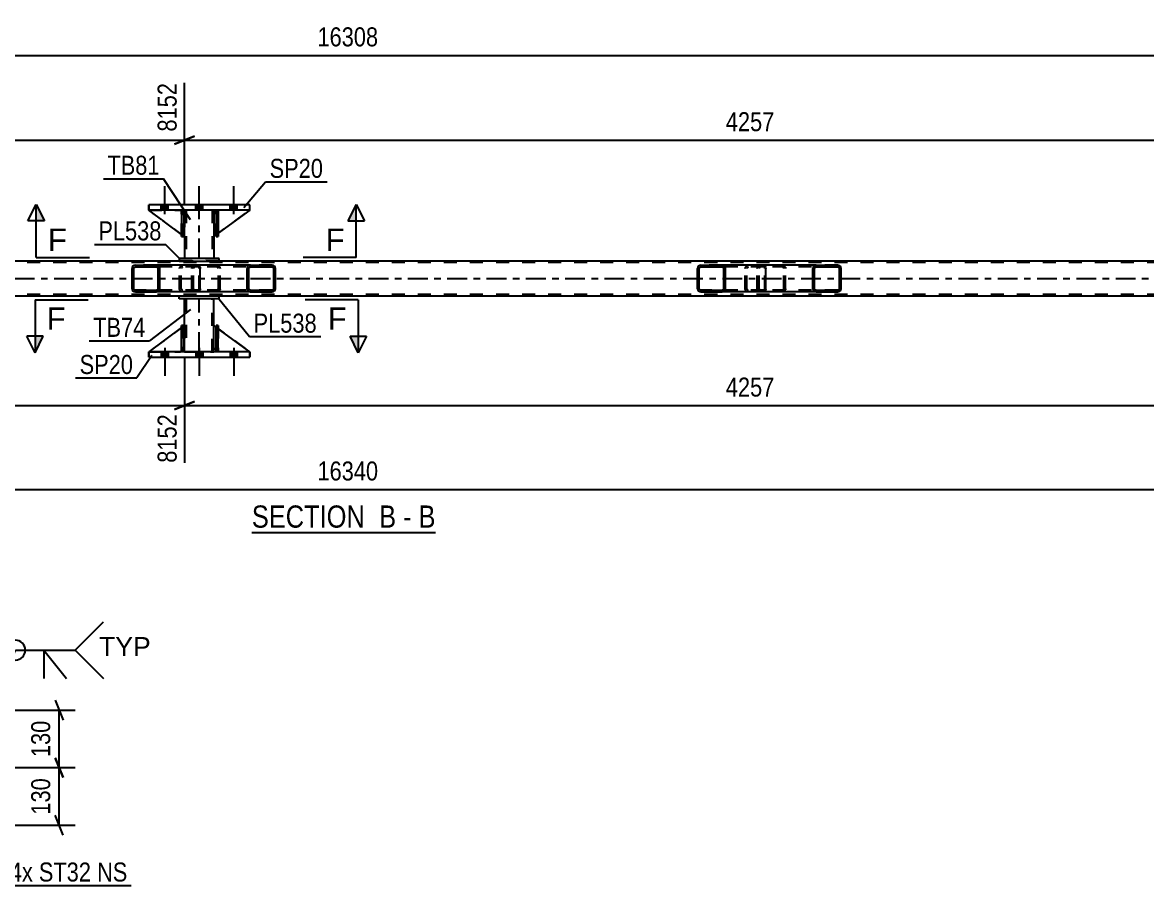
# Model space of a CAD drawing. Header units: millimetres. Extents: x 0 to 841, y 0 to 594.
# Drawn here: x 343.8 to 513, y 165.6 to 295.5 of the extents above; entities that cross this region are included whole.
import ezdxf

# ---------------------------------------------------------------- set-up
doc = ezdxf.new("R2010")
doc.units = ezdxf.units.MM
doc.linetypes.add('DXK_LINE_DOT2', pattern=[3.9198, 1.9599, -1.9599])
doc.linetypes.add('DXK_LINE_DOT3', pattern=[5.9187, 2.979, -0.9799, 0.9799, -0.9799])
doc.styles.add('Arial', font='ARIAL.TTF', dxfattribs={"height": 0.2})
doc.styles.add('Arial Narrow', font='ARIALN.TTF', dxfattribs={"height": 0.2})

# ---------------------------------------------------------------- blocks, each defined once
blk = doc.blocks.new('Unknown-318893670-12 - 2723')
at = {"color": 6, "linetype": 'Continuous'}
blk.add_line((378.36, 218.75), (406.01, 218.75), dxfattribs=at)
at = {"color": 0, "linetype": 'Continuous'}
for points in [[(396.47, 219.5), (396.47, 223), (378.36, 223), (378.36, 219.5)], [(400.08, 219.5), (400.08, 223), (397.52, 223), (397.52, 219.5)], [(402.4, 219.5), (402.4, 223), (401.13, 223), (401.13, 219.5)], [(406.01, 219.5), (406.01, 223), (403.45, 223), (403.45, 219.5)]]:
    blk.add_wipeout(points, dxfattribs=at)
at = {"color": 7, "linetype": 'Continuous', "style": 'Arial Narrow'}
for s, p in [('SECTION ', (378.36, 219.5)), ('B', (397.52, 219.5)), ('B', (403.45, 219.5)), ('-', (401.13, 219.5))]:
    blk.add_text(s, height=3.34, dxfattribs=at).set_placement(p)
blk = doc.blocks.new('Part-318893670-2726 - 2723')
at = {"color": 7, "linetype": 'DXK_LINE_DOT2'}
for p, q in [((368.11, 249.95), (367.79, 249.95)), ((367.79, 246.55), (367.79, 249.95)), ((367.79, 245.95), (367.79, 249.95)), ((368.11, 249.95), (368.11, 246.55)), ((368.11, 245.95), (368.11, 249.95)), ((368.11, 246.55), (367.79, 246.55)), ((367.79, 245.95), (367.79, 246.55)), ((368.11, 245.95), (367.79, 245.95)), ((368.11, 246.55), (368.11, 245.95)), ((368.11, 245.95), (368.11, 245.95))]:
    blk.add_line(p, q, dxfattribs=at)
blk = doc.blocks.new('Part-318893670-2725 - 2723')
at = {"color": 7, "linetype": 'DXK_LINE_DOT2'}
for p, q in [((373.31, 249.95), (372.99, 249.95)), ((372.99, 246.55), (372.99, 249.95)), ((372.99, 245.95), (372.99, 249.95)), ((373.31, 249.95), (373.31, 246.55)), ((373.31, 245.95), (373.31, 249.95)), ((373.31, 246.55), (372.99, 246.55)), ((372.99, 245.95), (372.99, 246.55)), ((373.31, 245.95), (372.99, 245.95)), ((373.31, 246.55), (373.31, 245.95)), ((373.31, 245.95), (373.31, 245.95))]:
    blk.add_line(p, q, dxfattribs=at)
blk = doc.blocks.new('Part-318893670-2727 - 2723')
at = {"color": 2, "linetype": 'Continuous'}
for p, q in [((372.99, 245.95), (372.99, 249.95)), ((372.99, 249.95), (373.31, 249.95)), ((373.31, 245.95), (373.31, 249.95)), ((372.99, 245.95), (372.99, 245.95)), ((373.31, 245.95), (372.99, 245.95))]:
    blk.add_line(p, q, dxfattribs=at)
at = {"color": 7, "linetype": 'DXK_LINE_DOT2'}
for p, q in [((372.99, 249.95), (372.99, 246.55)), ((373.31, 246.55), (373.31, 249.95)), ((372.99, 246.55), (372.99, 245.95)), ((372.99, 246.55), (373.31, 246.55)), ((373.31, 245.95), (373.31, 246.55)), ((373.31, 245.95), (373.31, 245.95))]:
    blk.add_line(p, q, dxfattribs=at)
blk = doc.blocks.new('Part-318893670-2728 - 2723')
at = {"color": 2, "linetype": 'Continuous'}
for p, q in [((367.79, 245.95), (367.79, 249.95)), ((367.79, 249.95), (368.11, 249.95)), ((368.11, 245.95), (368.11, 249.95)), ((367.79, 245.95), (367.79, 245.95)), ((368.11, 245.95), (367.79, 245.95))]:
    blk.add_line(p, q, dxfattribs=at)
at = {"color": 7, "linetype": 'DXK_LINE_DOT2'}
for p, q in [((367.79, 249.95), (367.79, 246.55)), ((368.11, 246.55), (368.11, 249.95)), ((367.79, 246.55), (367.79, 245.95)), ((367.79, 246.55), (368.11, 246.55)), ((368.11, 245.95), (368.11, 246.55)), ((368.11, 245.95), (368.11, 245.95))]:
    blk.add_line(p, q, dxfattribs=at)
blk = doc.blocks.new('Part-318893670-2793 - 2723')
at = {"color": 2, "linetype": 'Continuous'}
for p, q in [((373.44, 254.35), (367.44, 254.35)), ((367.44, 253.95), (367.44, 254.35)), ((373.44, 253.95), (367.44, 253.95)), ((373.44, 253.95), (373.44, 254.35))]:
    blk.add_line(p, q, dxfattribs=at)
blk = doc.blocks.new('Part-318893670-2729 - 2723')
at = {"color": 7, "linetype": 'DXK_LINE_DOT2'}
for p, q in [((368.24, 249.95), (362.84, 245.95)), ((368.24, 246.55), (368.24, 249.95)), ((368.24, 249.95), (368.24, 246.55)), ((362.84, 245.95), (367.64, 245.95)), ((367.64, 245.95), (368.24, 246.55)), ((368.24, 246.55), (367.64, 245.95)), ((368.24, 246.55), (368.24, 246.55))]:
    blk.add_line(p, q, dxfattribs=at)
blk = doc.blocks.new('Part-318893670-2730 - 2723')
at = {"color": 2, "linetype": 'Continuous'}
for p, q in [((367.79, 249.62), (362.84, 245.95)), ((368.24, 249.95), (368.11, 249.86)), ((368.24, 246.55), (368.24, 249.95)), ((367.79, 246.1), (367.64, 245.95)), ((368.24, 246.55), (368.11, 246.42)), ((368.24, 246.55), (368.24, 246.55))]:
    blk.add_line(p, q, dxfattribs=at)
at = {"color": 7, "linetype": 'DXK_LINE_DOT2'}
for p, q in [((368.11, 249.86), (367.79, 249.62)), ((368.24, 246.55), (368.24, 249.95)), ((362.84, 245.95), (367.64, 245.95)), ((368.24, 246.55), (367.64, 245.95)), ((368.11, 246.42), (367.79, 246.1))]:
    blk.add_line(p, q, dxfattribs=at)
blk = doc.blocks.new('Part-318893670-2732 - 2723')
at = {"color": 7, "linetype": 'DXK_LINE_DOT2'}
for p, q in [((372.64, 246.55), (372.64, 249.95)), ((372.64, 249.95), (378.04, 245.95)), ((373.24, 245.95), (372.64, 246.55)), ((378.04, 245.95), (373.24, 245.95))]:
    blk.add_line(p, q, dxfattribs=at)
blk = doc.blocks.new('Part-318893670-2733 - 2723')
at = {"color": 2, "linetype": 'Continuous'}
for p, q in [((372.64, 246.55), (372.64, 249.95)), ((372.99, 249.69), (372.64, 249.95)), ((378.04, 245.95), (373.31, 249.45)), ((372.99, 246.2), (372.64, 246.55))]:
    blk.add_line(p, q, dxfattribs=at)
at = {"color": 7, "linetype": 'DXK_LINE_DOT2'}
for p, q in [((373.31, 249.45), (372.99, 249.69)), ((373.24, 245.95), (372.99, 246.2)), ((378.04, 245.95), (373.24, 245.95)), ((378.04, 245.95), (378.04, 245.95)), ((378.04, 245.95), (378.04, 245.95))]:
    blk.add_line(p, q, dxfattribs=at)
blk = doc.blocks.new('Part-318893670-2798 - 2723')
at = {"color": 2, "linetype": 'Continuous'}
for p, q in [((368.24, 249.95), (368.24, 253.95)), ((372.64, 249.95), (372.64, 253.95)), ((368.24, 245.95), (368.24, 246.55)), ((372.64, 245.95), (372.64, 246.55))]:
    blk.add_line(p, q, dxfattribs=at)
at = {"color": 7, "linetype": 'DXK_LINE_DOT2'}
for p, q in [((372.64, 253.95), (368.24, 253.95)), ((368.48, 253.95), (368.48, 245.95)), ((372.4, 245.95), (372.4, 253.95)), ((368.24, 246.55), (368.24, 249.95)), ((372.64, 246.55), (372.64, 249.95)), ((368.24, 245.95), (372.64, 245.95))]:
    blk.add_line(p, q, dxfattribs=at)
at = {"color": 7, "linetype": 'DXK_LINE_DOT3'}
blk.add_line((370.44, 245.95), (370.44, 253.95), dxfattribs=at)
blk = doc.blocks.new('Part-318893670-2803 - 2723')
at = {"color": 2, "linetype": 'Continuous'}
for p, q in [((378.04, 268.11), (362.84, 268.11)), ((362.84, 267.31), (362.84, 268.11)), ((378.04, 267.31), (378.04, 268.11)), ((378.04, 267.31), (362.84, 267.31))]:
    blk.add_line(p, q, dxfattribs=at)
at = {"color": 7, "linetype": 'DXK_LINE_DOT2'}
for p, q in [((362.84, 268.11), (362.84, 267.31)), ((378.04, 267.31), (378.04, 268.11))]:
    blk.add_line(p, q, dxfattribs=at)
blk = doc.blocks.new('Part-318893670-2808 - 2723')
at = {"color": 2, "linetype": 'Continuous'}
for p, q in [((362.84, 245.15), (362.84, 245.95)), ((378.04, 245.95), (362.84, 245.95)), ((378.04, 245.15), (378.04, 245.95)), ((362.84, 245.15), (378.04, 245.15))]:
    blk.add_line(p, q, dxfattribs=at)
at = {"color": 7, "linetype": 'DXK_LINE_DOT2'}
for p, q in [((362.84, 245.95), (362.84, 245.15)), ((378.04, 245.95), (378.04, 245.15))]:
    blk.add_line(p, q, dxfattribs=at)
blk = doc.blocks.new('Part-318893670-2754 - 2723')
at = {"color": 2, "linetype": 'Continuous'}
for p, q in [((373.31, 267.31), (372.99, 267.31)), ((372.99, 267.31), (372.99, 263.31)), ((373.31, 267.31), (373.31, 267.31)), ((373.31, 267.31), (373.31, 263.31)), ((373.31, 263.31), (372.99, 263.31))]:
    blk.add_line(p, q, dxfattribs=at)
at = {"color": 7, "linetype": 'DXK_LINE_DOT2'}
for p, q in [((372.99, 266.71), (372.99, 267.31)), ((373.31, 266.71), (372.99, 266.71)), ((372.99, 266.71), (372.99, 263.31)), ((373.31, 266.71), (373.31, 267.31)), ((373.31, 267.31), (373.31, 267.31)), ((373.31, 263.31), (373.31, 266.71))]:
    blk.add_line(p, q, dxfattribs=at)
blk = doc.blocks.new('Part-318893670-2755 - 2723')
at = {"color": 2, "linetype": 'Continuous'}
for p, q in [((368.11, 267.31), (367.79, 267.31)), ((367.79, 267.31), (367.79, 263.31)), ((368.11, 267.31), (368.11, 267.31)), ((368.11, 267.31), (368.11, 263.31)), ((368.11, 263.31), (367.79, 263.31))]:
    blk.add_line(p, q, dxfattribs=at)
at = {"color": 7, "linetype": 'DXK_LINE_DOT2'}
for p, q in [((367.79, 266.71), (367.79, 267.31)), ((368.11, 266.71), (367.79, 266.71)), ((367.79, 266.71), (367.79, 263.31)), ((368.11, 266.71), (368.11, 267.31)), ((368.11, 267.31), (368.11, 267.31)), ((368.11, 263.31), (368.11, 266.71))]:
    blk.add_line(p, q, dxfattribs=at)
blk = doc.blocks.new('Part-318893670-2756 - 2723')
at = {"color": 7, "linetype": 'DXK_LINE_DOT2'}
for p, q in [((368.24, 263.31), (362.84, 267.31)), ((362.84, 267.31), (367.64, 267.31)), ((367.64, 267.31), (368.24, 266.71)), ((368.24, 266.71), (367.64, 267.31)), ((368.24, 266.71), (368.24, 263.31)), ((368.24, 266.71), (368.24, 266.71)), ((368.24, 266.71), (368.24, 263.31))]:
    blk.add_line(p, q, dxfattribs=at)
blk = doc.blocks.new('Part-318893670-2757 - 2723')
at = {"color": 2, "linetype": 'Continuous'}
for p, q in [((367.79, 263.64), (362.84, 267.31)), ((367.79, 267.16), (367.64, 267.31)), ((368.24, 266.71), (368.11, 266.84)), ((368.24, 266.71), (368.24, 266.71)), ((368.24, 263.31), (368.24, 266.71)), ((368.11, 263.4), (368.24, 263.31)), ((368.24, 263.31), (368.24, 263.31))]:
    blk.add_line(p, q, dxfattribs=at)
at = {"color": 7, "linetype": 'DXK_LINE_DOT2'}
for p, q in [((367.64, 267.31), (362.84, 267.31)), ((367.64, 267.31), (368.24, 266.71)), ((368.11, 266.84), (367.79, 267.16)), ((368.24, 266.71), (368.24, 263.31)), ((368.11, 263.4), (367.79, 263.64))]:
    blk.add_line(p, q, dxfattribs=at)
blk = doc.blocks.new('Part-318893670-2758 - 2723')
at = {"color": 7, "linetype": 'DXK_LINE_DOT2'}
for p, q in [((373.24, 267.31), (372.64, 266.71)), ((372.64, 263.31), (378.04, 267.31)), ((372.64, 266.71), (372.64, 263.31)), ((378.04, 267.31), (373.24, 267.31))]:
    blk.add_line(p, q, dxfattribs=at)
blk = doc.blocks.new('Part-318893670-2759 - 2723')
at = {"color": 2, "linetype": 'Continuous'}
for p, q in [((372.99, 267.06), (372.64, 266.71)), ((372.64, 266.71), (372.64, 263.31)), ((378.04, 267.31), (373.31, 263.81)), ((372.99, 263.57), (372.64, 263.31))]:
    blk.add_line(p, q, dxfattribs=at)
at = {"color": 7, "linetype": 'DXK_LINE_DOT2'}
for p, q in [((373.24, 267.31), (372.99, 267.06)), ((378.04, 267.31), (373.24, 267.31)), ((373.31, 263.81), (372.99, 263.57))]:
    blk.add_line(p, q, dxfattribs=at)
blk = doc.blocks.new('Part-318893670-2778 - 2723')
at = {"linetype": 'Continuous'}
h = blk.add_hatch(dxfattribs=at)
h.set_pattern_fill('', scale=0.7, style=0, pattern_type=0)
h.set_pattern_definition([(45, (364.4768, 258.693), (-1.57154, 1.57154), [])])
h.paths.add_polyline_path([(364.52, 258.51), (364.48, 258.69), (364.37, 258.85), (364.2, 258.95), (364.01, 258.99), (360.83, 258.99), (360.64, 258.95), (360.47, 258.85), (360.36, 258.69), (360.33, 258.51), (360.33, 255.47), (360.36, 255.29), (360.47, 255.13), (360.64, 255.03), (360.83, 254.99), (364.01, 254.99), (364.2, 255.03), (364.37, 255.13), (364.48, 255.29), (364.52, 255.47)])
h.paths.add_polyline_path([(364.24, 255.38), (364.19, 255.3), (364.11, 255.25), (364.01, 255.23), (360.83, 255.23), (360.73, 255.25), (360.65, 255.3), (360.6, 255.38), (360.58, 255.47), (360.58, 258.51), (360.6, 258.6), (360.65, 258.68), (360.73, 258.73), (360.83, 258.75), (364.01, 258.75), (364.11, 258.73), (364.19, 258.68), (364.24, 258.6), (364.26, 258.51), (364.26, 255.47)])
at = {"color": 2, "linetype": 'Continuous'}
for p, q in [((360.83, 258.99), (360.64, 258.95)), ((360.83, 258.99), (364.01, 258.99)), ((370.31, 258.99), (364.01, 258.99)), ((364.2, 258.95), (364.01, 258.99)), ((370.31, 258.99), (370.42, 258.95)), ((370.42, 258.95), (370.5, 258.85)), ((360.36, 258.69), (360.33, 258.51)), ((360.33, 255.47), (360.33, 258.51)), ((360.58, 258.51), (360.6, 258.6)), ((360.58, 255.47), (360.58, 258.51)), ((360.6, 258.6), (360.65, 258.68)), ((360.65, 258.68), (360.73, 258.73)), ((360.73, 258.73), (360.83, 258.75)), ((360.83, 258.75), (364.01, 258.75)), ((364.01, 258.75), (364.11, 258.73)), ((364.11, 258.73), (364.19, 258.68)), ((364.19, 258.68), (364.24, 258.6)), ((364.24, 258.6), (364.26, 258.51)), ((364.26, 255.47), (364.26, 258.51)), ((364.52, 258.51), (364.48, 258.69)), ((364.52, 255.47), (364.52, 258.51)), ((370.5, 258.85), (370.56, 258.69)), ((370.56, 258.69), (370.58, 258.51)), ((370.58, 255.47), (370.58, 258.51)), ((360.33, 255.47), (360.36, 255.29)), ((360.6, 255.38), (360.58, 255.47)), ((360.65, 255.3), (360.6, 255.38)), ((360.64, 255.03), (360.83, 254.99)), ((360.73, 255.25), (360.65, 255.3)), ((360.83, 255.23), (360.73, 255.25)), ((360.83, 255.23), (364.01, 255.23)), ((360.83, 254.99), (364.01, 254.99)), ((364.11, 255.25), (364.01, 255.23)), ((364.01, 254.99), (364.2, 255.03)), ((370.31, 254.99), (364.01, 254.99)), ((364.19, 255.3), (364.11, 255.25)), ((364.24, 255.38), (364.19, 255.3)), ((364.26, 255.47), (364.24, 255.38)), ((364.48, 255.29), (364.52, 255.47)), ((370.42, 255.03), (370.31, 254.99)), ((370.5, 255.13), (370.42, 255.03)), ((370.56, 255.29), (370.5, 255.13)), ((370.58, 255.47), (370.56, 255.29))]:
    blk.add_line(p, q, dxfattribs=at)
at = {"color": 7, "linetype": 'DXK_LINE_DOT2'}
for p, q in [((364.01, 258.99), (360.83, 258.99)), ((367.79, 258.95), (367.98, 258.99)), ((369.32, 258.75), (369.32, 258.99)), ((370.31, 258.75), (360.83, 258.75)), ((367.48, 258.51), (367.51, 258.69)), ((367.48, 255.47), (367.48, 258.51)), ((367.75, 258.6), (367.73, 258.51)), ((367.73, 255.47), (367.73, 258.51)), ((367.8, 258.68), (367.75, 258.6)), ((367.88, 258.73), (367.8, 258.68)), ((367.98, 258.75), (367.88, 258.73)), ((370.36, 258.73), (370.31, 258.75)), ((370.41, 258.68), (370.36, 258.73)), ((370.44, 258.6), (370.41, 258.68)), ((370.45, 258.51), (370.44, 258.6)), ((370.45, 255.47), (370.45, 258.51)), ((370.31, 255.23), (360.83, 255.23)), ((364.01, 254.99), (360.83, 254.99)), ((367.51, 255.29), (367.48, 255.47)), ((367.73, 255.47), (367.75, 255.38)), ((367.75, 255.38), (367.8, 255.3)), ((367.98, 254.99), (367.79, 255.03)), ((367.8, 255.3), (367.82, 255.29)), ((367.82, 255.29), (367.88, 255.25)), ((367.88, 255.25), (367.98, 255.23)), ((369.32, 254.99), (369.32, 255.23)), ((370.31, 255.23), (370.36, 255.25)), ((370.36, 255.25), (370.41, 255.3)), ((370.41, 255.3), (370.44, 255.38)), ((370.44, 255.38), (370.45, 255.47))]:
    blk.add_line(p, q, dxfattribs=at)
at = {"color": 2, "linetype": 'Continuous'}
for centre, start, end in [((360.81, 258.49), 111.1941, 156.1506), ((364.03, 258.49), 23.8494, 68.8059), ((360.81, 255.48), 203.8494, 248.8059), ((364.03, 255.48), 291.1941, 336.1506)]:
    blk.add_arc(centre, 0.492, start, end, dxfattribs=at)
at = {"color": 7, "linetype": 'DXK_LINE_DOT2'}
for centre, start, end in [((367.96, 258.49), 111.1941, 156.1506), ((367.96, 255.48), 203.8494, 248.8059)]:
    blk.add_arc(centre, 0.492, start, end, dxfattribs=at)
blk = doc.blocks.new('Part-318893670-2779 - 2723')
at = {"linetype": 'Continuous'}
h = blk.add_hatch(dxfattribs=at)
h.set_pattern_fill('', scale=0.7, style=0, pattern_type=0)
h.set_pattern_definition([(45, (467.022, 258.693), (-1.57154, 1.57154), [])])
h.paths.add_polyline_path([(467.06, 258.51), (467.02, 258.69), (466.91, 258.85), (466.75, 258.95), (466.55, 258.99), (463.31, 258.99), (463.12, 258.95), (462.95, 258.85), (462.84, 258.69), (462.8, 258.51), (462.8, 255.47), (462.84, 255.29), (462.95, 255.13), (463.12, 255.03), (463.31, 254.99), (466.55, 254.99), (466.75, 255.03), (466.91, 255.13), (467.02, 255.29), (467.06, 255.47)])
h.paths.add_polyline_path([(466.79, 255.38), (466.73, 255.3), (466.65, 255.25), (466.55, 255.23), (463.31, 255.23), (463.22, 255.25), (463.13, 255.3), (463.08, 255.38), (463.06, 255.47), (463.06, 258.51), (463.08, 258.6), (463.13, 258.68), (463.22, 258.73), (463.31, 258.75), (466.55, 258.75), (466.65, 258.73), (466.73, 258.68), (466.79, 258.6), (466.81, 258.51), (466.81, 255.47)])
at = {"color": 7, "linetype": 'DXK_LINE_DOT2'}
for p, q in [((454.77, 258.95), (454.97, 258.99)), ((455.45, 258.99), (454.97, 258.99)), ((458.2, 258.99), (458.4, 258.95)), ((466.55, 258.99), (463.31, 258.99)), ((454.45, 258.51), (454.49, 258.69)), ((454.45, 255.47), (454.45, 258.51)), ((454.73, 258.6), (454.71, 258.51)), ((454.71, 255.47), (454.71, 258.51)), ((454.79, 258.68), (454.73, 258.6)), ((454.87, 258.73), (454.79, 258.68)), ((454.97, 258.75), (454.87, 258.73)), ((466.55, 258.75), (454.97, 258.75)), ((458.3, 258.73), (458.2, 258.75)), ((458.38, 258.68), (458.3, 258.73)), ((458.44, 258.6), (458.38, 258.68)), ((458.46, 258.51), (458.44, 258.6)), ((458.46, 255.47), (458.46, 258.51)), ((458.67, 258.69), (458.71, 258.51)), ((458.71, 255.47), (458.71, 258.51)), ((454.49, 255.29), (454.45, 255.47)), ((454.71, 255.47), (454.73, 255.38)), ((454.73, 255.38), (454.79, 255.3)), ((454.97, 254.99), (454.77, 255.03)), ((454.79, 255.3), (454.87, 255.25)), ((454.87, 255.25), (454.97, 255.23)), ((466.55, 255.23), (454.97, 255.23)), ((455.45, 254.99), (454.97, 254.99)), ((458.2, 255.23), (458.3, 255.25)), ((458.4, 255.03), (458.2, 254.99)), ((458.3, 255.25), (458.38, 255.3)), ((458.38, 255.3), (458.44, 255.38)), ((458.44, 255.38), (458.46, 255.47)), ((458.71, 255.47), (458.67, 255.29)), ((463.31, 254.99), (466.55, 254.99))]:
    blk.add_line(p, q, dxfattribs=at)
at = {"color": 2, "linetype": 'Continuous'}
for p, q in [((463.31, 258.99), (455.45, 258.99)), ((463.31, 258.99), (463.12, 258.95)), ((463.31, 258.99), (466.55, 258.99)), ((466.75, 258.95), (466.55, 258.99)), ((462.84, 258.69), (462.8, 258.51)), ((462.8, 255.47), (462.8, 258.51)), ((463.06, 258.51), (463.08, 258.6)), ((463.06, 255.47), (463.06, 258.51)), ((463.08, 258.6), (463.13, 258.68)), ((463.13, 258.68), (463.22, 258.73)), ((463.22, 258.73), (463.31, 258.75)), ((463.31, 258.75), (466.55, 258.75)), ((466.55, 258.75), (466.65, 258.73)), ((466.65, 258.73), (466.73, 258.68)), ((466.73, 258.68), (466.79, 258.6)), ((466.79, 258.6), (466.81, 258.51)), ((466.81, 255.47), (466.81, 258.51)), ((467.06, 258.51), (467.02, 258.69)), ((467.06, 255.47), (467.06, 258.51)), ((463.31, 254.99), (455.45, 254.99)), ((462.8, 255.47), (462.84, 255.29)), ((463.08, 255.38), (463.06, 255.47)), ((463.13, 255.3), (463.08, 255.38)), ((463.12, 255.03), (463.31, 254.99)), ((463.22, 255.25), (463.13, 255.3)), ((463.31, 255.23), (463.22, 255.25)), ((463.31, 255.23), (466.55, 255.23)), ((463.31, 254.99), (466.55, 254.99)), ((466.65, 255.25), (466.55, 255.23)), ((466.55, 254.99), (466.75, 255.03)), ((466.73, 255.3), (466.65, 255.25)), ((466.79, 255.38), (466.73, 255.3)), ((466.81, 255.47), (466.79, 255.38)), ((467.02, 255.29), (467.06, 255.47))]:
    blk.add_line(p, q, dxfattribs=at)
at = {"color": 7, "linetype": 'DXK_LINE_DOT2'}
for centre, start, end in [((454.95, 258.49), 110.7583, 155.68), ((458.22, 258.49), 24.32, 69.2417), ((454.95, 255.49), 204.32, 249.2417), ((458.22, 255.49), 290.7583, 335.68)]:
    blk.add_arc(centre, 0.496, start, end, dxfattribs=at)
at = {"color": 2, "linetype": 'Continuous'}
for centre, start, end in [((463.3, 258.49), 110.7583, 155.68), ((466.57, 258.49), 24.32, 69.2417), ((463.3, 255.49), 204.32, 249.2417), ((466.57, 255.49), 290.7583, 335.68)]:
    blk.add_arc(centre, 0.496, start, end, dxfattribs=at)
blk = doc.blocks.new('Part-318893670-2809 - 2723')
at = {"color": 7, "linetype": 'DXK_LINE_DOT2'}
for p, q in [((372.99, 266.71), (372.99, 267.31)), ((372.99, 267.31), (372.99, 267.31)), ((372.99, 267.31), (372.99, 263.31)), ((373.31, 267.31), (372.99, 267.31)), ((372.99, 263.31), (372.99, 266.71)), ((372.99, 266.71), (373.31, 266.71)), ((373.31, 266.71), (373.31, 267.31)), ((373.31, 263.31), (373.31, 267.31)), ((373.31, 266.71), (373.31, 263.31)), ((372.99, 263.31), (373.31, 263.31))]:
    blk.add_line(p, q, dxfattribs=at)
blk = doc.blocks.new('Part-318893670-2810 - 2723')
at = {"color": 7, "linetype": 'DXK_LINE_DOT2'}
for p, q in [((367.79, 266.71), (367.79, 267.31)), ((367.79, 267.31), (367.79, 267.31)), ((367.79, 267.31), (367.79, 263.31)), ((368.11, 267.31), (367.79, 267.31)), ((367.79, 263.31), (367.79, 266.71)), ((367.79, 266.71), (368.11, 266.71)), ((368.11, 266.71), (368.11, 267.31)), ((368.11, 263.31), (368.11, 267.31)), ((368.11, 266.71), (368.11, 263.31)), ((367.79, 263.31), (368.11, 263.31))]:
    blk.add_line(p, q, dxfattribs=at)
blk = doc.blocks.new('Bolt-318893670-2940 - 2723')
at = {"linetype": 'Continuous'}
for points in [[(364.72, 267.31), (365.76, 267.31), (365.76, 268.11), (364.72, 268.11)], [(364.72, 267.31), (365.76, 267.31), (365.76, 268.11), (364.72, 268.11)], [(364.72, 267.31), (365.76, 267.31), (365.76, 268.11), (364.72, 268.11)], [(369.92, 267.31), (370.96, 267.31), (370.96, 268.11), (369.92, 268.11)], [(369.92, 267.31), (370.96, 267.31), (370.96, 268.11), (369.92, 268.11)], [(375.12, 267.31), (376.16, 267.31), (376.16, 268.11), (375.12, 268.11)], [(375.12, 267.31), (376.16, 267.31), (376.16, 268.11), (375.12, 268.11)], [(375.12, 267.31), (376.16, 267.31), (376.16, 268.11), (375.12, 268.11)]]:
    blk.add_hatch(color=1, dxfattribs=at).paths.add_polyline_path(points)
at = {"color": 1, "linetype": 'Continuous'}
for p, q in [((365.24, 266.71), (365.24, 270.91)), ((365.24, 266.71), (365.24, 270.91)), ((365.24, 266.71), (365.24, 270.91)), ((370.44, 266.71), (370.44, 270.91)), ((370.44, 266.71), (370.44, 270.91)), ((375.64, 266.71), (375.64, 270.91)), ((375.64, 266.71), (375.64, 270.91)), ((375.64, 266.71), (375.64, 270.91)), ((364.72, 267.31), (364.72, 268.11)), ((364.72, 267.31), (364.72, 268.11)), ((364.72, 267.31), (364.72, 268.11)), ((365.76, 267.31), (365.76, 268.11)), ((365.76, 267.31), (365.76, 268.11)), ((365.76, 267.31), (365.76, 268.11)), ((369.92, 267.31), (369.92, 268.11)), ((369.92, 267.31), (369.92, 268.11)), ((370.96, 267.31), (370.96, 268.11)), ((370.96, 267.31), (370.96, 268.11)), ((375.12, 267.31), (375.12, 268.11)), ((375.12, 267.31), (375.12, 268.11)), ((375.12, 267.31), (375.12, 268.11)), ((376.16, 267.31), (376.16, 268.11)), ((376.16, 267.31), (376.16, 268.11)), ((376.16, 267.31), (376.16, 268.11))]:
    blk.add_line(p, q, dxfattribs=at)
blk = doc.blocks.new('Part-318893670-2816 - 2723')
at = {"color": 2, "linetype": 'Continuous'}
for p, q in [((368.24, 267.31), (368.24, 266.71)), ((372.64, 267.31), (372.64, 266.71)), ((368.24, 263.31), (368.24, 260.03)), ((372.64, 263.31), (372.64, 260.03))]:
    blk.add_line(p, q, dxfattribs=at)
at = {"color": 7, "linetype": 'DXK_LINE_DOT2'}
for p, q in [((372.64, 267.31), (368.24, 267.31)), ((368.24, 266.71), (368.24, 263.31)), ((368.48, 267.31), (368.48, 260.03)), ((372.4, 267.31), (372.4, 260.03)), ((372.64, 266.71), (372.64, 263.31)), ((372.64, 260.03), (368.24, 260.03))]:
    blk.add_line(p, q, dxfattribs=at)
at = {"color": 7, "linetype": 'DXK_LINE_DOT3'}
blk.add_line((370.44, 260.03), (370.44, 267.31), dxfattribs=at)
blk = doc.blocks.new('Part-318893670-2844 - 2723')
at = {"color": 2, "linetype": 'Continuous'}
for p, q in [((373.44, 260.03), (367.44, 260.03)), ((367.44, 260.03), (367.44, 259.63)), ((367.44, 259.63), (373.44, 259.63)), ((373.44, 259.63), (373.44, 260.03))]:
    blk.add_line(p, q, dxfattribs=at)
at = {"color": 7, "linetype": 'DXK_LINE_DOT2'}
for p, q in [((367.44, 260.03), (373.44, 260.03)), ((367.44, 259.63), (373.44, 259.63))]:
    blk.add_line(p, q, dxfattribs=at)
blk = doc.blocks.new('Part-318893670-2893 - 2723')
at = {"color": 7, "linetype": 'DXK_LINE_DOT2'}
for p, q in [((679.7, 259.39), (105.92, 259.39)), ((373.44, 259.63), (367.44, 259.63)), ((679.7, 254.59), (105.92, 254.59)), ((373.44, 254.35), (367.44, 254.35))]:
    blk.add_line(p, q, dxfattribs=at)
at = {"color": 2, "linetype": 'Continuous'}
for p, q in [((367.44, 259.63), (203.17, 259.63)), ((537.71, 259.63), (373.44, 259.63)), ((367.44, 254.35), (203.17, 254.35)), ((537.71, 254.35), (373.44, 254.35))]:
    blk.add_line(p, q, dxfattribs=at)
at = {"color": 7, "linetype": 'DXK_LINE_DOT3'}
blk.add_line((105.92, 256.99), (679.7, 256.99), dxfattribs=at)
blk = doc.blocks.new('Part-318893670-2894 - 2723')
at = {"linetype": 'Continuous'}
h = blk.add_hatch(dxfattribs=at)
h.set_pattern_fill('', scale=0.7, style=0, pattern_type=0)
h.set_pattern_definition([(45, (381.8878, 258.693), (-1.57154, 1.57154), [])])
h.paths.add_polyline_path([(381.93, 258.51), (381.89, 258.69), (381.78, 258.85), (381.61, 258.95), (381.42, 258.99), (378.18, 258.99), (377.99, 258.95), (377.82, 258.85), (377.71, 258.69), (377.67, 258.51), (377.67, 255.47), (377.71, 255.29), (377.82, 255.13), (377.99, 255.03), (378.18, 254.99), (381.42, 254.99), (381.61, 255.03), (381.78, 255.13), (381.89, 255.29), (381.93, 255.47)])
h.paths.add_polyline_path([(381.65, 255.38), (381.6, 255.3), (381.51, 255.25), (381.42, 255.23), (378.18, 255.23), (378.08, 255.25), (378, 255.3), (377.94, 255.38), (377.93, 255.47), (377.93, 258.51), (377.94, 258.6), (378, 258.68), (378.08, 258.73), (378.18, 258.75), (381.42, 258.75), (381.51, 258.73), (381.6, 258.68), (381.65, 258.6), (381.67, 258.51), (381.67, 255.47)])
at = {"color": 7, "linetype": 'DXK_LINE_DOT2'}
for p, q in [((369.64, 258.95), (369.83, 258.99)), ((370.31, 258.99), (369.83, 258.99)), ((373.07, 258.99), (373.26, 258.95)), ((381.42, 258.99), (378.18, 258.99)), ((369.32, 258.51), (369.36, 258.69)), ((369.32, 255.47), (369.32, 258.51)), ((369.6, 258.6), (369.58, 258.51)), ((369.58, 255.47), (369.58, 258.51)), ((369.65, 258.68), (369.6, 258.6)), ((369.73, 258.73), (369.65, 258.68)), ((369.83, 258.75), (369.73, 258.73)), ((381.42, 258.75), (369.83, 258.75)), ((373.16, 258.73), (373.07, 258.75)), ((373.25, 258.68), (373.16, 258.73)), ((373.3, 258.6), (373.25, 258.68)), ((373.32, 258.51), (373.3, 258.6)), ((373.32, 255.47), (373.32, 258.51)), ((373.54, 258.69), (373.58, 258.51)), ((373.58, 255.47), (373.58, 258.51)), ((369.36, 255.29), (369.32, 255.47)), ((369.58, 255.47), (369.6, 255.38)), ((369.6, 255.38), (369.65, 255.3)), ((369.83, 254.99), (369.64, 255.03)), ((369.65, 255.3), (369.73, 255.25)), ((369.73, 255.25), (369.83, 255.23)), ((381.42, 255.23), (369.83, 255.23)), ((370.31, 254.99), (369.83, 254.99)), ((373.07, 255.23), (373.16, 255.25)), ((373.26, 255.03), (373.07, 254.99)), ((373.16, 255.25), (373.25, 255.3)), ((373.25, 255.3), (373.3, 255.38)), ((373.3, 255.38), (373.32, 255.47)), ((373.58, 255.47), (373.54, 255.29)), ((381.42, 254.99), (378.18, 254.99))]:
    blk.add_line(p, q, dxfattribs=at)
at = {"color": 2, "linetype": 'Continuous'}
for p, q in [((378.18, 258.99), (370.31, 258.99)), ((378.18, 258.99), (377.99, 258.95)), ((378.18, 258.99), (381.42, 258.99)), ((381.61, 258.95), (381.42, 258.99)), ((377.71, 258.69), (377.67, 258.51)), ((377.67, 255.47), (377.67, 258.51)), ((377.93, 258.51), (377.94, 258.6)), ((377.93, 255.47), (377.93, 258.51)), ((377.94, 258.6), (378, 258.68)), ((378, 258.68), (378.08, 258.73)), ((378.08, 258.73), (378.18, 258.75)), ((378.18, 258.75), (381.42, 258.75)), ((381.42, 258.75), (381.51, 258.73)), ((381.51, 258.73), (381.6, 258.68)), ((381.6, 258.68), (381.65, 258.6)), ((381.65, 258.6), (381.67, 258.51)), ((381.67, 255.47), (381.67, 258.51)), ((381.93, 258.51), (381.89, 258.69)), ((381.93, 255.47), (381.93, 258.51)), ((378.18, 254.99), (370.31, 254.99)), ((377.67, 255.47), (377.71, 255.29)), ((377.94, 255.38), (377.93, 255.47)), ((378, 255.3), (377.94, 255.38)), ((377.99, 255.03), (378.18, 254.99)), ((378.08, 255.25), (378, 255.3)), ((378.18, 255.23), (378.08, 255.25)), ((378.18, 255.23), (381.42, 255.23)), ((378.18, 254.99), (381.42, 254.99)), ((381.51, 255.25), (381.42, 255.23)), ((381.42, 254.99), (381.61, 255.03)), ((381.6, 255.3), (381.51, 255.25)), ((381.65, 255.38), (381.6, 255.3)), ((381.67, 255.47), (381.65, 255.38)), ((381.89, 255.29), (381.93, 255.47))]:
    blk.add_line(p, q, dxfattribs=at)
at = {"color": 7, "linetype": 'DXK_LINE_DOT2'}
for centre, start, end in [((369.81, 258.49), 110.7583, 155.68), ((373.09, 258.49), 24.32, 69.2417), ((369.81, 255.49), 204.32, 249.2417), ((373.09, 255.49), 290.7583, 335.68)]:
    blk.add_arc(centre, 0.496, start, end, dxfattribs=at)
at = {"color": 2, "linetype": 'Continuous'}
for centre, start, end in [((378.16, 258.49), 110.7583, 155.68), ((381.44, 258.49), 24.32, 69.2417), ((378.16, 255.49), 204.32, 249.2417), ((381.44, 255.49), 290.7583, 335.68)]:
    blk.add_arc(centre, 0.496, start, end, dxfattribs=at)
blk = doc.blocks.new('Part-318893670-2895 - 2723')
at = {"linetype": 'Continuous'}
h = blk.add_hatch(dxfattribs=at)
h.set_pattern_fill('', scale=0.7, style=0, pattern_type=0)
h.set_pattern_definition([(45, (449.611, 258.693), (-1.57154, 1.57154), [])])
h.paths.add_polyline_path([(449.65, 258.51), (449.61, 258.69), (449.5, 258.85), (449.34, 258.95), (449.15, 258.99), (445.96, 258.99), (445.77, 258.95), (445.61, 258.85), (445.5, 258.69), (445.46, 258.51), (445.46, 255.47), (445.5, 255.29), (445.61, 255.13), (445.77, 255.03), (445.96, 254.99), (449.15, 254.99), (449.34, 255.03), (449.5, 255.13), (449.61, 255.29), (449.65, 255.47)])
h.paths.add_polyline_path([(449.38, 255.38), (449.32, 255.3), (449.24, 255.25), (449.15, 255.23), (445.96, 255.23), (445.87, 255.25), (445.78, 255.3), (445.73, 255.38), (445.71, 255.47), (445.71, 258.51), (445.73, 258.6), (445.78, 258.68), (445.87, 258.73), (445.96, 258.75), (449.15, 258.75), (449.24, 258.73), (449.32, 258.68), (449.38, 258.6), (449.4, 258.51), (449.4, 255.47)])
at = {"color": 2, "linetype": 'Continuous'}
for p, q in [((445.96, 258.99), (445.77, 258.95)), ((445.96, 258.99), (449.15, 258.99)), ((455.45, 258.99), (449.15, 258.99)), ((449.34, 258.95), (449.15, 258.99)), ((455.45, 258.99), (455.55, 258.95)), ((455.55, 258.95), (455.64, 258.85)), ((445.5, 258.69), (445.46, 258.51)), ((445.46, 255.47), (445.46, 258.51)), ((445.71, 258.51), (445.73, 258.6)), ((445.71, 255.47), (445.71, 258.51)), ((445.73, 258.6), (445.78, 258.68)), ((445.78, 258.68), (445.87, 258.73)), ((445.87, 258.73), (445.96, 258.75)), ((445.96, 258.75), (449.15, 258.75)), ((449.15, 258.75), (449.24, 258.73)), ((449.24, 258.73), (449.32, 258.68)), ((449.32, 258.68), (449.38, 258.6)), ((449.38, 258.6), (449.4, 258.51)), ((449.4, 255.47), (449.4, 258.51)), ((449.65, 258.51), (449.61, 258.69)), ((449.65, 255.47), (449.65, 258.51)), ((455.64, 258.85), (455.7, 258.69)), ((455.7, 258.69), (455.72, 258.51)), ((455.72, 255.47), (455.72, 258.51)), ((445.46, 255.47), (445.5, 255.29)), ((445.73, 255.38), (445.71, 255.47)), ((445.78, 255.3), (445.73, 255.38)), ((445.77, 255.03), (445.96, 254.99)), ((445.87, 255.25), (445.78, 255.3)), ((445.96, 255.23), (445.87, 255.25)), ((445.96, 255.23), (449.15, 255.23)), ((445.96, 254.99), (449.15, 254.99)), ((449.24, 255.25), (449.15, 255.23)), ((449.15, 254.99), (449.34, 255.03)), ((455.45, 254.99), (449.15, 254.99)), ((449.32, 255.3), (449.24, 255.25)), ((449.38, 255.38), (449.32, 255.3)), ((449.4, 255.47), (449.38, 255.38)), ((449.61, 255.29), (449.65, 255.47)), ((455.55, 255.03), (455.45, 254.99)), ((455.64, 255.13), (455.55, 255.03)), ((455.7, 255.29), (455.64, 255.13)), ((455.72, 255.47), (455.7, 255.29))]:
    blk.add_line(p, q, dxfattribs=at)
at = {"color": 7, "linetype": 'DXK_LINE_DOT2'}
for p, q in [((449.15, 258.99), (445.96, 258.99)), ((452.92, 258.95), (453.11, 258.99)), ((454.45, 258.75), (454.45, 258.99)), ((455.45, 258.75), (445.96, 258.75)), ((452.61, 258.51), (452.65, 258.69)), ((452.61, 255.47), (452.61, 258.51)), ((452.88, 258.6), (452.86, 258.51)), ((452.86, 255.47), (452.86, 258.51)), ((452.93, 258.68), (452.88, 258.6)), ((452.93, 258.68), (452.96, 258.69)), ((452.96, 258.69), (453.02, 258.73)), ((453.02, 258.73), (453.11, 258.75)), ((455.5, 258.73), (455.45, 258.75)), ((455.54, 258.68), (455.5, 258.73)), ((455.57, 258.6), (455.54, 258.68)), ((455.58, 258.51), (455.57, 258.6)), ((455.58, 255.47), (455.58, 258.51)), ((455.45, 255.23), (445.96, 255.23)), ((449.15, 254.99), (445.96, 254.99)), ((452.65, 255.29), (452.61, 255.47)), ((452.86, 255.47), (452.88, 255.38)), ((452.88, 255.38), (452.93, 255.3)), ((453.11, 254.99), (452.92, 255.03)), ((452.93, 255.3), (453.02, 255.25)), ((453.02, 255.25), (453.11, 255.23)), ((454.45, 254.99), (454.45, 255.23)), ((455.45, 255.23), (455.5, 255.25)), ((455.5, 255.25), (455.54, 255.3)), ((455.54, 255.3), (455.57, 255.38)), ((455.57, 255.38), (455.58, 255.47))]:
    blk.add_line(p, q, dxfattribs=at)
at = {"color": 2, "linetype": 'Continuous'}
for centre, start, end in [((445.95, 258.49), 111.1941, 156.1506), ((449.16, 258.49), 23.8494, 68.8059), ((445.95, 255.48), 203.8494, 248.8059), ((449.16, 255.48), 291.1941, 336.1506)]:
    blk.add_arc(centre, 0.492, start, end, dxfattribs=at)
at = {"color": 7, "linetype": 'DXK_LINE_DOT2'}
for centre, start, end in [((453.1, 258.49), 111.1941, 156.1506), ((453.1, 255.48), 203.8494, 248.8059)]:
    blk.add_arc(centre, 0.492, start, end, dxfattribs=at)
blk = doc.blocks.new('Bolt-318893670-2939 - 2723')
at = {"linetype": 'Continuous'}
for points in [[(365.76, 245.95), (364.72, 245.95), (364.72, 245.15), (365.76, 245.15)], [(365.76, 245.95), (364.72, 245.95), (364.72, 245.15), (365.76, 245.15)], [(365.76, 245.95), (364.72, 245.95), (364.72, 245.15), (365.76, 245.15)], [(370.96, 245.95), (369.92, 245.95), (369.92, 245.15), (370.96, 245.15)], [(370.96, 245.95), (369.92, 245.95), (369.92, 245.15), (370.96, 245.15)], [(376.16, 245.95), (375.12, 245.95), (375.12, 245.15), (376.16, 245.15)], [(376.16, 245.95), (375.12, 245.95), (375.12, 245.15), (376.16, 245.15)], [(376.16, 245.95), (375.12, 245.95), (375.12, 245.15), (376.16, 245.15)]]:
    blk.add_hatch(color=1, dxfattribs=at).paths.add_polyline_path(points)
at = {"color": 1, "linetype": 'Continuous'}
for p, q in [((364.72, 245.95), (364.72, 245.15)), ((364.72, 245.95), (364.72, 245.15)), ((364.72, 245.95), (364.72, 245.15)), ((365.24, 246.55), (365.24, 242.35)), ((365.24, 246.55), (365.24, 242.35)), ((365.24, 246.55), (365.24, 242.35)), ((365.76, 245.95), (365.76, 245.15)), ((365.76, 245.95), (365.76, 245.15)), ((365.76, 245.95), (365.76, 245.15)), ((369.92, 245.95), (369.92, 245.15)), ((369.92, 245.95), (369.92, 245.15)), ((370.44, 246.55), (370.44, 242.35)), ((370.44, 246.55), (370.44, 242.35)), ((370.96, 245.95), (370.96, 245.15)), ((370.96, 245.95), (370.96, 245.15)), ((375.12, 245.95), (375.12, 245.15)), ((375.12, 245.95), (375.12, 245.15)), ((375.12, 245.95), (375.12, 245.15)), ((375.64, 246.55), (375.64, 242.35)), ((375.64, 246.55), (375.64, 242.35)), ((375.64, 246.55), (375.64, 242.35)), ((376.16, 245.95), (376.16, 245.15)), ((376.16, 245.95), (376.16, 245.15)), ((376.16, 245.95), (376.16, 245.15))]:
    blk.add_line(p, q, dxfattribs=at)
blk = doc.blocks.new('StraightDimension-318893670-3024 - 2723')
at = {"color": 7, "linetype": 'Continuous'}
blk.add_line((97.3, 290.59), (688.32, 290.59), dxfattribs=at)
at = {"color": 0}
blk.add_wipeout([(397.98, 291.34), (397.98, 295.54), (387.64, 295.54), (387.64, 291.34)], dxfattribs=at)
at = {"color": 3, "style": 'Arial Narrow'}
blk.add_text('16308', height=2.863, dxfattribs=at).set_placement((388.24, 291.94))
blk = doc.blocks.new('StraightDimension-318893670-3045 - 2723')
at = {"color": 7, "linetype": 'Continuous'}
for p, q in [((368.24, 244.95), (368.24, 229.27)), ((197.97, 237.88), (368.24, 237.88)), ((366.74, 237.28), (369.74, 238.48))]:
    blk.add_line(p, q, dxfattribs=at)
at = {"color": 0, "linetype": 'Continuous'}
blk.add_wipeout([(367.64, 237.18), (363.44, 237.18), (363.44, 228.67), (367.64, 228.67)], dxfattribs=at)
at = {"color": 3, "linetype": 'Continuous', "style": 'Arial Narrow'}
blk.add_text('8152', height=2.863, rotation=90.0002, dxfattribs=at).set_placement((367.04, 229.27))
blk = doc.blocks.new('StraightDimension-318893670-3051 - 2723')
at = {"color": 7, "linetype": 'Continuous'}
for p, q in [((368.24, 244.95), (368.24, 229.27)), ((369.74, 238.48), (366.74, 237.28)), ((368.24, 237.88), (538.51, 237.88))]:
    blk.add_line(p, q, dxfattribs=at)
at = {"color": 0}
blk.add_wipeout([(457.63, 238.63), (457.63, 242.83), (449.11, 242.83), (449.11, 238.63)], dxfattribs=at)
at = {"color": 3, "style": 'Arial Narrow'}
blk.add_text('4257', height=2.863, dxfattribs=at).set_placement((449.71, 239.23))
blk = doc.blocks.new('StraightDimension-318893670-3147 - 2723')
at = {"color": 7, "linetype": 'Continuous'}
for p, q in [((368.24, 268.31), (368.24, 286.44)), ((197.97, 277.82), (368.24, 277.82)), ((366.74, 277.22), (369.74, 278.42))]:
    blk.add_line(p, q, dxfattribs=at)
at = {"color": 0, "linetype": 'Continuous'}
blk.add_wipeout([(367.64, 287.04), (363.44, 287.04), (363.44, 278.52), (367.64, 278.52)], dxfattribs=at)
at = {"color": 3, "linetype": 'Continuous', "style": 'Arial Narrow'}
blk.add_text('8152', height=2.863, rotation=90.0002, dxfattribs=at).set_placement((367.04, 279.12))
blk = doc.blocks.new('StraightDimension-318893670-3153 - 2723')
at = {"color": 7, "linetype": 'Continuous'}
for p, q in [((368.24, 268.31), (368.24, 286.44)), ((369.74, 278.42), (366.74, 277.22)), ((368.24, 277.82), (538.51, 277.82))]:
    blk.add_line(p, q, dxfattribs=at)
at = {"color": 0}
blk.add_wipeout([(457.63, 278.57), (457.63, 282.77), (449.11, 282.77), (449.11, 278.57)], dxfattribs=at)
at = {"color": 3, "style": 'Arial Narrow'}
blk.add_text('4257', height=2.863, dxfattribs=at).set_placement((449.71, 279.17))
blk = doc.blocks.new('StraightDimension-318893670-3170 - 2723')
at = {"color": 7, "linetype": 'Continuous'}
blk.add_line((96.66, 225.25), (688.96, 225.25), dxfattribs=at)
at = {"color": 0}
blk.add_wipeout([(397.98, 226), (397.98, 230.2), (387.64, 230.2), (387.64, 226)], dxfattribs=at)
at = {"color": 3, "style": 'Arial Narrow'}
blk.add_text('16340', height=2.863, dxfattribs=at).set_placement((388.24, 226.6))
blk = doc.blocks.new('StraightDimension-318893670-2612 - 2370')
at = {"color": 7, "linetype": 'Continuous'}
for p, q in [((348.76, 193.55), (349.96, 190.55)), ((338.54, 192.05), (351.76, 192.05)), ((349.36, 183.38), (349.36, 192.05)), ((349.96, 181.88), (348.76, 184.88)), ((333.54, 183.38), (351.76, 183.38))]:
    blk.add_line(p, q, dxfattribs=at)
at = {"color": 0}
blk.add_wipeout([(348.61, 191.06), (344.41, 191.06), (344.41, 184.37), (348.61, 184.37)], dxfattribs=at)
at = {"color": 3, "style": 'Arial Narrow'}
blk.add_text('130', height=2.863, rotation=90.0002, dxfattribs=at).set_placement((348.01, 184.97))
blk = doc.blocks.new('StraightDimension-318893670-2622 - 2370')
at = {"color": 7, "linetype": 'Continuous'}
for p, q in [((348.76, 184.88), (349.96, 181.88)), ((333.54, 183.38), (351.76, 183.38)), ((349.36, 174.71), (349.36, 183.38)), ((349.96, 173.21), (348.76, 176.21)), ((338.54, 174.71), (351.76, 174.71))]:
    blk.add_line(p, q, dxfattribs=at)
at = {"color": 0}
blk.add_wipeout([(348.61, 182.39), (344.41, 182.39), (344.41, 175.71), (348.61, 175.71)], dxfattribs=at)
at = {"color": 3, "style": 'Arial Narrow'}
blk.add_text('130', height=2.863, rotation=90.0002, dxfattribs=at).set_placement((348.01, 176.31))
blk = doc.blocks.new('Mark-318893670-2789 - 2723')
at = {"color": 0}
blk.add_wipeout([(388.13, 248.85), (388.13, 251.85), (378.63, 251.85), (378.63, 248.85)], dxfattribs=at)
blk.add_wipeout([(388.13, 248.85), (388.13, 251.85), (378.63, 251.85), (378.63, 248.85)], dxfattribs=at)
at = {"color": 30, "linetype": 'Continuous'}
for p, q in [((373.24, 254.14), (378.03, 248.25)), ((378.03, 248.25), (388.73, 248.25))]:
    blk.add_line(p, q, dxfattribs=at)
at = {"color": 3, "style": 'Arial Narrow'}
blk.add_text('PL538', height=2.863, dxfattribs=at).set_placement((378.63, 248.85))
blk = doc.blocks.new('Mark-318893670-2794 - 2723')
at = {"color": 0}
blk.add_wipeout([(362.34, 248.22), (362.34, 251.22), (354.48, 251.22), (354.48, 248.22)], dxfattribs=at)
blk.add_wipeout([(362.34, 248.22), (362.34, 251.22), (354.48, 251.22), (354.48, 248.22)], dxfattribs=at)
at = {"color": 30, "linetype": 'Continuous'}
for p in [(369.13, 252.34), (353.88, 247.62)]:
    blk.add_line(p, (362.94, 247.62), dxfattribs=at)
at = {"color": 3, "style": 'Arial Narrow'}
blk.add_text('TB74', height=2.863, dxfattribs=at).set_placement((354.48, 248.22))
blk = doc.blocks.new('Mark-318893670-2812 - 2723')
at = {"color": 0}
blk.add_wipeout([(364.48, 272.62), (364.48, 275.62), (356.62, 275.62), (356.62, 272.62)], dxfattribs=at)
blk.add_wipeout([(364.48, 272.62), (364.48, 275.62), (356.62, 275.62), (356.62, 272.62)], dxfattribs=at)
at = {"color": 30, "linetype": 'Continuous'}
for p in [(356.02, 272.02), (369.13, 265.84)]:
    blk.add_line(p, (365.08, 272.02), dxfattribs=at)
at = {"color": 3, "style": 'Arial Narrow'}
blk.add_text('TB81', height=2.863, dxfattribs=at).set_placement((356.62, 272.62))
blk = doc.blocks.new('Mark-318893670-2799 - 2723')
at = {"color": 0}
blk.add_wipeout([(389.08, 272.15), (389.08, 275.15), (381.04, 275.15), (381.04, 272.15)], dxfattribs=at)
blk.add_wipeout([(389.08, 272.15), (389.08, 275.15), (381.04, 275.15), (381.04, 272.15)], dxfattribs=at)
at = {"color": 30, "linetype": 'Continuous'}
for p, q in [((377.18, 267.71), (380.44, 271.55)), ((380.44, 271.55), (389.68, 271.55))]:
    blk.add_line(p, q, dxfattribs=at)
at = {"color": 3, "style": 'Arial Narrow'}
blk.add_text('SP20', height=2.863, dxfattribs=at).set_placement((381.04, 272.15))
blk = doc.blocks.new('Mark-318893670-2804 - 2723')
at = {"color": 0}
blk.add_wipeout([(360.47, 242.63), (360.47, 245.63), (352.44, 245.63), (352.44, 242.63)], dxfattribs=at)
blk.add_wipeout([(360.47, 242.63), (360.47, 245.63), (352.44, 245.63), (352.44, 242.63)], dxfattribs=at)
at = {"color": 30, "linetype": 'Continuous'}
for p in [(363.3, 245.4), (351.84, 242.03)]:
    blk.add_line(p, (361.07, 242.03), dxfattribs=at)
at = {"color": 3, "style": 'Arial Narrow'}
blk.add_text('SP20', height=2.863, dxfattribs=at).set_placement((352.44, 242.63))
blk = doc.blocks.new('Mark-318893670-2840 - 2723')
at = {"color": 0}
blk.add_wipeout([(364.77, 262.74), (364.77, 265.74), (355.26, 265.74), (355.26, 262.74)], dxfattribs=at)
blk.add_wipeout([(364.77, 262.74), (364.77, 265.74), (355.26, 265.74), (355.26, 262.74)], dxfattribs=at)
at = {"color": 30, "linetype": 'Continuous'}
for p in [(354.66, 262.14), (367.6, 259.84)]:
    blk.add_line(p, (365.37, 262.14), dxfattribs=at)
at = {"color": 3, "style": 'Arial Narrow'}
blk.add_text('PL538', height=2.863, dxfattribs=at).set_placement((355.26, 262.74))
blk = doc.blocks.new('SectionMark-318893670-3203 - 2723')
at = {"linetype": 'Continuous'}
for points in [[(345.72, 248.3), (346.97, 248.3), (345.72, 245.8)], [(393.14, 248.3), (394.39, 248.3), (394.39, 245.8)]]:
    blk.add_hatch(color=6, dxfattribs=at).paths.add_polyline_path(points)
at = {"color": 6, "linetype": 'Continuous'}
for p, q in [((345.72, 253.8), (353.72, 253.8)), ((345.72, 253.8), (345.72, 245.8)), ((394.39, 253.8), (386.39, 253.8)), ((394.39, 253.8), (394.39, 245.8)), ((345.72, 245.8), (344.47, 248.3)), ((346.97, 248.3), (344.47, 248.3)), ((345.72, 245.8), (346.97, 248.3)), ((393.14, 248.3), (395.64, 248.3)), ((394.39, 245.8), (393.14, 248.3)), ((395.64, 248.3), (394.39, 245.8))]:
    blk.add_line(p, q, dxfattribs=at)
at = {"color": 0, "linetype": 'Continuous'}
for points in [[(350.32, 249.3), (350.32, 252.8), (347.47, 252.8), (347.47, 249.3)], [(392.64, 249.3), (392.64, 252.8), (389.79, 252.8), (389.79, 249.3)]]:
    blk.add_wipeout(points, dxfattribs=at)
at = {"color": 3, "linetype": 'Continuous', "style": 'Arial'}
for p in [(347.47, 249.3), (389.79, 249.3)]:
    blk.add_text('F', height=3.34, dxfattribs=at).set_placement(p)
blk = doc.blocks.new('SectionMark-318893670-3207 - 2723')
at = {"linetype": 'Continuous'}
for points in [[(347.16, 265.66), (345.91, 265.66), (345.91, 268.16)], [(394.08, 265.66), (392.83, 265.66), (394.08, 268.16)]]:
    blk.add_hatch(color=6, dxfattribs=at).paths.add_polyline_path(points)
at = {"color": 6, "linetype": 'Continuous'}
for p, q in [((344.66, 265.66), (345.91, 268.16)), ((345.91, 260.16), (345.91, 268.16)), ((345.91, 268.16), (347.16, 265.66)), ((394.08, 268.16), (392.83, 265.66)), ((394.08, 260.16), (394.08, 268.16)), ((394.08, 268.16), (395.33, 265.66)), ((347.16, 265.66), (344.66, 265.66)), ((392.83, 265.66), (395.33, 265.66)), ((345.91, 260.16), (353.91, 260.16)), ((394.08, 260.16), (386.08, 260.16))]:
    blk.add_line(p, q, dxfattribs=at)
at = {"color": 0, "linetype": 'Continuous'}
for points in [[(350.51, 261.16), (350.51, 264.66), (347.66, 264.66), (347.66, 261.16)], [(392.33, 261.16), (392.33, 264.66), (389.48, 264.66), (389.48, 261.16)]]:
    blk.add_wipeout(points, dxfattribs=at)
at = {"color": 3, "linetype": 'Continuous', "style": 'Arial'}
for p in [(347.66, 261.16), (389.48, 261.16)]:
    blk.add_text('F', height=3.34, dxfattribs=at).set_placement(p)
blk = doc.blocks.new('MarkSet-318893670-2683 - 2370')
at = {"color": 0}
for points in [[(345.4, 166.24), (345.4, 169.24), (341.93, 169.24), (341.93, 166.24)], [(354.16, 166.24), (354.16, 169.24), (346.3, 169.24), (346.3, 166.24)], [(359.62, 166.24), (359.62, 169.24), (355.06, 169.24), (355.06, 166.24)]]:
    blk.add_wipeout(points, dxfattribs=at)
for points in [[(345.4, 166.24), (345.4, 169.24), (341.93, 169.24), (341.93, 166.24)], [(354.16, 166.24), (354.16, 169.24), (346.3, 169.24), (346.3, 166.24)], [(359.62, 166.24), (359.62, 169.24), (355.06, 169.24), (355.06, 166.24)]]:
    blk.add_wipeout(points, dxfattribs=at)
at = {"color": 30, "linetype": 'Continuous'}
for p, q in [((333.65, 173.32), (341.33, 165.64)), ((341.33, 165.64), (360.22, 165.64))]:
    blk.add_line(p, q, dxfattribs=at)
at = {"color": 3, "style": 'Arial Narrow'}
for s, p in [('4x', (341.93, 166.24)), ('ST32', (346.3, 166.24)), ('NS', (355.06, 166.24))]:
    blk.add_text(s, height=2.863, dxfattribs=at).set_placement(p)
blk = doc.blocks.new('WeldMark-318893670-2632 - 2370')
at = {"linetype": 'Continuous'}
for points in [[(334.27, 190.15), (331.74, 188.38), (333.14, 191.14)], [(338.93, 190.43), (337.04, 187.98), (337.55, 191.03)]]:
    blk.add_hatch(color=30, dxfattribs=at).paths.add_polyline_path(points)
at = {"color": 30, "linetype": 'Continuous'}
for p, q in [((331.74, 188.38), (342.76, 201.07)), ((337.04, 187.98), (342.76, 201.07)), ((342.76, 201.07), (351.76, 201.07))]:
    blk.add_line(p, q, dxfattribs=at)
at = {"color": 3, "linetype": 'Continuous'}
for q in [(350.47, 196.78), (347.04, 196.78)]:
    blk.add_line((347.04, 201.07), q, dxfattribs=at)
for start, end in [(90, 270), (270, 90)]:
    blk.add_arc((342.76, 201.07), 1.5, start, end, dxfattribs=at)
at = {"color": 0, "linetype": 'Continuous'}
blk.add_wipeout([(363.13, 200.17), (363.13, 203.17), (355.36, 203.17), (355.36, 200.17)], dxfattribs=at)
blk.add_wipeout([(363.13, 200.17), (363.13, 203.17), (355.36, 203.17), (355.36, 200.17)], dxfattribs=at)
at = {"color": 3, "linetype": 'Continuous'}
for q in [(356.04, 205.35), (356.04, 196.78)]:
    blk.add_line((351.76, 201.07), q, dxfattribs=at)
at = {"color": 3, "linetype": 'Continuous', "style": 'Arial'}
blk.add_text('TYP', height=2.865, dxfattribs=at).set_placement((355.36, 200.17))

msp = doc.modelspace()

# ---------------------------------------------------------------- block references
for name in ['Bolt-318893670-2940 - 2723', 'Part-318893670-2803 - 2723', 'Part-318893670-2756 - 2723', 'Part-318893670-2757 - 2723', 'Part-318893670-2755 - 2723', 'Part-318893670-2810 - 2723', 'Part-318893670-2816 - 2723', 'Part-318893670-2758 - 2723', 'Part-318893670-2759 - 2723', 'Part-318893670-2754 - 2723', 'Part-318893670-2809 - 2723', 'Part-318893670-2893 - 2723', 'Part-318893670-2778 - 2723', 'Part-318893670-2844 - 2723', 'Part-318893670-2894 - 2723', 'Part-318893670-2895 - 2723', 'Part-318893670-2779 - 2723', 'Part-318893670-2793 - 2723', 'Part-318893670-2798 - 2723', 'Part-318893670-2729 - 2723', 'Part-318893670-2730 - 2723', 'Part-318893670-2726 - 2723', 'Part-318893670-2728 - 2723', 'Part-318893670-2732 - 2723', 'Part-318893670-2733 - 2723', 'Part-318893670-2725 - 2723', 'Part-318893670-2727 - 2723', 'Part-318893670-2808 - 2723', 'Bolt-318893670-2939 - 2723', 'Unknown-318893670-12 - 2723', 'StraightDimension-318893670-2612 - 2370']:
    msp.add_blockref(name, (0, 0))

# ---------------------------------------------------------------- next in the draw order: block references
for name in ['StraightDimension-318893670-3024 - 2723', 'StraightDimension-318893670-3045 - 2723', 'WeldMark-318893670-2632 - 2370', 'StraightDimension-318893670-2622 - 2370']:
    msp.add_blockref(name, (0, 0))

# ---------------------------------------------------------------- next in the draw order: block references
for name in ['StraightDimension-318893670-3147 - 2723', 'StraightDimension-318893670-3051 - 2723', 'MarkSet-318893670-2683 - 2370']:
    msp.add_blockref(name, (0, 0))

# ---------------------------------------------------------------- next in the draw order: block references
for name in ['StraightDimension-318893670-3153 - 2723', 'StraightDimension-318893670-3170 - 2723']:
    msp.add_blockref(name, (0, 0))

# ---------------------------------------------------------------- next in the draw order: block references
for name in ['Mark-318893670-2812 - 2723', 'Mark-318893670-2799 - 2723', 'Mark-318893670-2789 - 2723', 'Mark-318893670-2794 - 2723', 'Mark-318893670-2804 - 2723']:
    msp.add_blockref(name, (0, 0))

# ---------------------------------------------------------------- next in the draw order: block references
for name in ['Mark-318893670-2840 - 2723', 'SectionMark-318893670-3203 - 2723']:
    msp.add_blockref(name, (0, 0))

# ---------------------------------------------------------------- next in the draw order: block references
msp.add_blockref('SectionMark-318893670-3207 - 2723', (0, 0))

doc.saveas('drawing.dxf')
